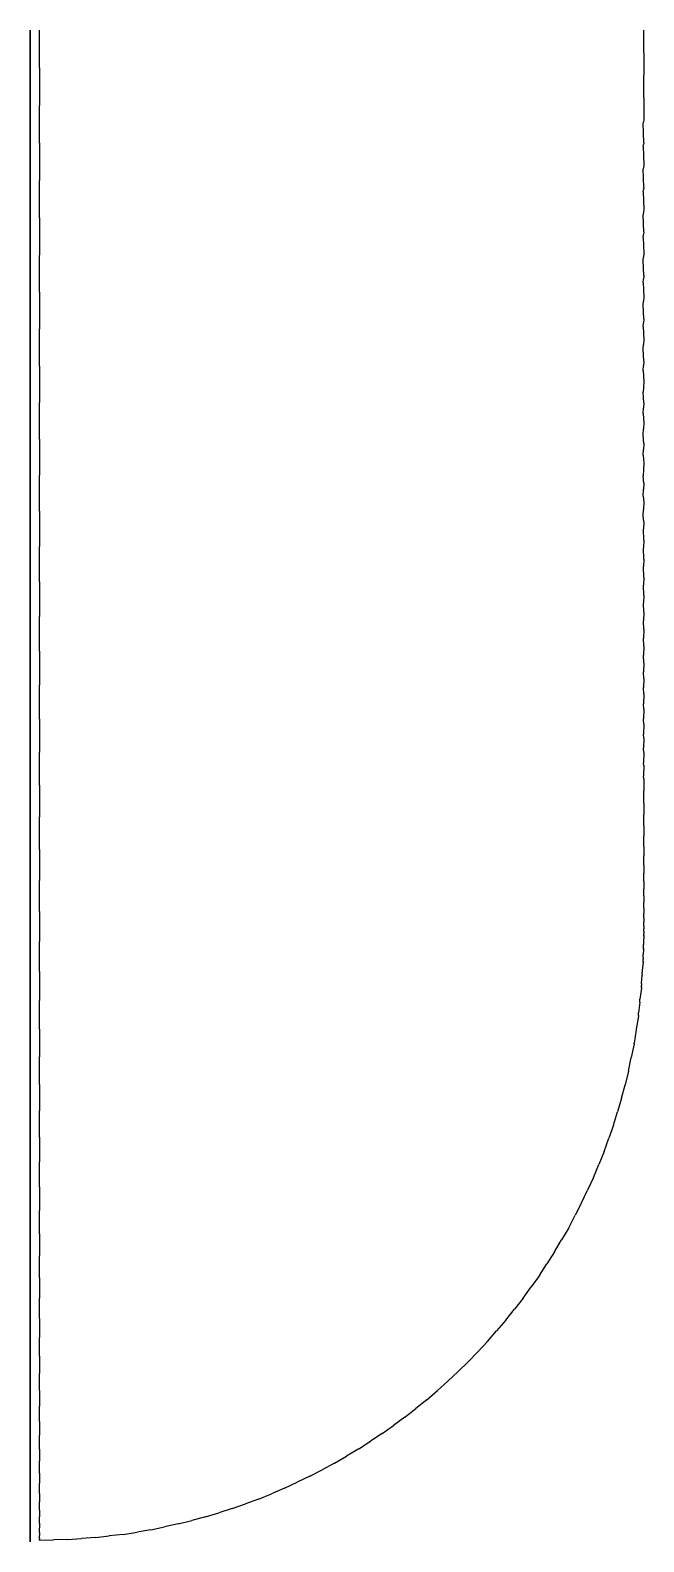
# Model space of a CAD drawing. Header units: metres. Extents: x 64 to 540, y -564 to -64.
# Drawn here: x 198.95 to 214.18, y -518.88 to -481.34 of the extents above; entities that cross this region are included whole.
import ezdxf

# ---------------------------------------------------------------- set-up
doc = ezdxf.new("R2010")
doc.units = ezdxf.units.M

msp = doc.modelspace()

# ---------------------------------------------------------------- linework, layer by layer
for p, q in [((198.952, -481.337), (198.952, -481.564)), ((198.952, -481.564), (198.952, -481.337)), ((198.952, -481.337), (198.952, -482.238)), ((198.952, -482.238), (198.952, -481.337)), ((198.952, -481.564), (198.952, -481.711)), ((198.952, -481.711), (198.952, -481.564)), ((199.178, -482.271), (199.178, -481.337)), ((214.178, -481.897), (214.178, -481.337)), ((198.952, -481.711), (198.952, -481.856)), ((198.952, -481.938), (198.952, -481.711)), ((198.952, -481.856), (198.952, -482.084)), ((198.952, -482.084), (198.952, -481.938)), ((214.178, -481.897), (214.178, -482.458)), ((198.952, -482.084), (198.952, -482.238)), ((198.952, -482.312), (198.952, -482.084)), ((198.952, -482.238), (198.952, -482.458)), ((198.952, -482.238), (198.952, -482.312)), ((198.952, -482.312), (198.952, -482.238)), ((198.952, -482.458), (198.952, -482.312)), ((198.952, -482.312), (198.952, -483.208)), ((198.952, -483.208), (198.952, -482.312)), ((199.178, -482.271), (199.178, -483.205)), ((198.952, -482.458), (198.952, -482.603)), ((198.952, -482.684), (198.952, -482.458)), ((198.952, -482.603), (198.952, -482.83)), ((198.952, -482.83), (198.952, -482.684)), ((214.178, -483.018), (214.178, -482.458)), ((198.952, -482.83), (198.952, -482.975)), ((198.952, -483.056), (198.952, -482.83)), ((198.952, -482.975), (198.952, -483.202)), ((198.952, -483.202), (198.952, -483.056)), ((214.178, -483.018), (214.178, -483.576)), ((198.952, -483.202), (198.952, -483.427)), ((198.952, -483.427), (198.952, -483.202)), ((198.952, -483.208), (198.952, -483.24)), ((198.952, -483.24), (198.952, -483.208)), ((198.952, -483.24), (198.952, -484.142)), ((198.952, -484.142), (198.952, -483.24)), ((198.952, -483.427), (198.952, -483.571)), ((198.952, -483.571), (198.952, -483.427)), ((199.178, -484.139), (199.178, -483.205)), ((198.952, -483.571), (198.952, -483.797)), ((198.952, -483.797), (198.952, -483.571)), ((198.952, -483.797), (198.952, -483.941)), ((198.952, -483.941), (198.952, -483.797)), ((214.178, -483.576), (214.164, -483.64)), ((214.178, -484.134), (214.164, -483.64)), ((198.952, -483.941), (198.952, -484.084)), ((198.952, -484.165), (198.952, -483.941)), ((198.952, -484.084), (198.952, -484.308)), ((198.952, -484.142), (198.952, -485.04)), ((198.952, -485.04), (198.952, -484.142)), ((198.952, -484.308), (198.952, -484.165)), ((199.178, -484.139), (199.178, -485.069)), ((214.164, -484.215), (214.171, -484.174)), ((214.164, -484.215), (214.178, -484.689)), ((214.178, -484.134), (214.171, -484.174)), ((198.952, -484.308), (198.952, -484.451)), ((198.952, -484.531), (198.952, -484.308)), ((198.952, -484.451), (198.952, -484.674)), ((198.952, -484.674), (198.952, -484.531)), ((198.952, -484.674), (198.952, -484.895)), ((198.952, -484.895), (198.952, -484.674)), ((198.952, -484.895), (198.952, -485.04)), ((198.952, -485.04), (198.952, -484.895)), ((214.171, -484.745), (214.164, -484.785)), ((214.178, -485.244), (214.164, -484.785)), ((214.178, -484.689), (214.171, -484.745)), ((198.952, -485.04), (198.952, -485.258)), ((198.952, -485.258), (198.952, -485.04)), ((198.952, -485.04), (198.952, -485.072)), ((198.952, -485.072), (198.952, -485.04)), ((198.952, -485.072), (198.952, -485.974)), ((198.952, -485.974), (198.952, -485.072)), ((198.952, -485.258), (198.952, -485.399)), ((198.952, -485.399), (198.952, -485.258)), ((199.178, -485.999), (199.178, -485.069)), ((214.164, -485.356), (214.171, -485.3)), ((214.178, -485.244), (214.171, -485.3)), ((198.952, -485.399), (198.952, -485.539)), ((198.952, -485.617), (198.952, -485.399)), ((198.952, -485.539), (198.952, -485.757)), ((198.952, -485.757), (198.952, -485.617)), ((214.164, -485.356), (214.178, -485.793)), ((198.952, -485.757), (198.952, -485.896)), ((198.952, -485.974), (198.952, -485.757)), ((198.952, -485.896), (198.952, -486.114)), ((198.952, -486.114), (198.952, -485.974)), ((198.952, -485.974), (198.952, -486.038)), ((198.952, -486.038), (198.952, -485.974)), ((198.952, -486.038), (198.952, -486.931)), ((198.952, -486.931), (198.952, -486.038)), ((199.178, -485.999), (199.178, -486.924)), ((214.171, -485.85), (214.164, -485.921)), ((214.178, -486.343), (214.164, -485.921)), ((214.178, -485.793), (214.171, -485.85)), ((198.952, -486.114), (198.952, -486.251)), ((198.952, -486.251), (198.952, -486.114)), ((198.952, -486.251), (198.952, -486.465)), ((198.952, -486.465), (198.952, -486.251)), ((198.952, -486.465), (198.952, -486.602)), ((198.952, -486.602), (198.952, -486.465)), ((214.164, -486.487), (214.171, -486.415)), ((214.178, -486.343), (214.171, -486.415)), ((198.952, -486.602), (198.952, -486.817)), ((198.952, -486.817), (198.952, -486.602)), ((198.952, -486.817), (198.952, -487.027)), ((198.952, -487.027), (198.952, -486.817)), ((214.164, -486.487), (214.178, -486.887)), ((198.952, -486.931), (198.952, -486.963)), ((198.952, -486.963), (198.952, -486.931)), ((198.952, -486.963), (198.952, -487.855)), ((198.952, -487.855), (198.952, -486.963)), ((198.952, -487.027), (198.952, -487.161)), ((198.952, -487.161), (198.952, -487.027)), ((198.952, -487.161), (198.952, -487.371)), ((198.952, -487.371), (198.952, -487.161)), ((199.178, -487.848), (199.178, -486.924)), ((214.164, -487.046), (214.171, -486.974)), ((214.178, -487.43), (214.164, -487.046)), ((214.178, -486.887), (214.171, -486.974)), ((198.952, -487.371), (198.952, -487.506)), ((198.952, -487.506), (198.952, -487.371)), ((198.952, -487.506), (198.952, -487.711)), ((198.952, -487.711), (198.952, -487.506)), ((214.164, -487.606), (214.171, -487.518)), ((214.178, -487.43), (214.171, -487.518)), ((198.952, -487.711), (198.952, -487.843)), ((198.952, -487.843), (198.952, -487.711)), ((198.952, -487.843), (198.952, -488.048)), ((198.952, -488.048), (198.952, -487.843)), ((198.952, -487.855), (198.952, -488.74)), ((198.952, -488.74), (198.952, -487.855)), ((199.178, -487.848), (199.178, -488.765)), ((214.164, -487.606), (214.178, -487.966)), ((214.178, -487.966), (214.171, -488.069)), ((198.952, -488.048), (198.952, -488.18)), ((198.952, -488.18), (198.952, -488.048)), ((198.952, -488.18), (198.952, -488.38)), ((198.952, -488.38), (198.952, -488.18)), ((214.164, -488.157), (214.171, -488.069)), ((214.178, -488.503), (214.164, -488.157)), ((198.952, -488.38), (198.952, -488.508)), ((198.952, -488.508), (198.952, -488.38)), ((198.952, -488.508), (198.952, -488.708)), ((198.952, -488.708), (198.952, -488.508)), ((198.952, -488.708), (198.952, -488.837)), ((198.952, -488.837), (198.952, -488.708)), ((214.164, -488.708), (214.171, -488.605)), ((214.164, -488.708), (214.178, -489.03)), ((214.178, -488.503), (214.171, -488.605)), ((198.952, -488.74), (198.952, -488.772)), ((198.952, -488.772), (198.952, -488.74)), ((198.952, -488.772), (198.952, -489.663)), ((198.952, -489.663), (198.952, -488.772)), ((198.952, -488.837), (198.952, -488.961)), ((198.952, -489.031), (198.952, -488.837)), ((198.952, -488.961), (198.952, -489.156)), ((198.952, -489.156), (198.952, -489.031)), ((199.178, -489.681), (199.178, -488.765)), ((214.178, -489.03), (214.171, -489.148)), ((198.952, -489.156), (198.952, -489.28)), ((198.952, -489.35), (198.952, -489.156)), ((198.952, -489.28), (198.952, -489.475)), ((198.952, -489.475), (198.952, -489.35)), ((198.952, -489.475), (198.952, -489.663)), ((198.952, -489.663), (198.952, -489.475)), ((214.164, -489.251), (214.171, -489.148)), ((214.178, -489.557), (214.164, -489.251)), ((198.952, -489.663), (198.952, -489.784)), ((198.952, -489.784), (198.952, -489.663)), ((198.952, -489.663), (198.952, -489.723)), ((198.952, -489.723), (198.952, -489.663)), ((198.952, -489.723), (198.952, -490.598)), ((198.952, -490.598), (198.952, -489.723)), ((198.952, -489.784), (198.952, -489.972)), ((198.952, -489.972), (198.952, -489.784)), ((199.178, -489.681), (199.178, -490.587)), ((214.164, -489.793), (214.171, -489.675)), ((214.164, -489.793), (214.178, -490.074)), ((214.178, -489.557), (214.171, -489.675)), ((198.952, -489.972), (198.952, -490.093)), ((198.952, -490.093), (198.952, -489.972)), ((198.952, -490.093), (198.952, -490.209)), ((198.952, -490.274), (198.952, -490.093)), ((198.952, -490.209), (198.952, -490.391)), ((214.171, -490.207), (214.164, -490.325)), ((214.178, -490.074), (214.171, -490.207)), ((198.952, -490.391), (198.952, -490.274)), ((198.952, -490.391), (198.952, -490.507)), ((198.952, -490.572), (198.952, -490.391)), ((198.952, -490.507), (198.952, -490.689)), ((198.952, -490.689), (198.952, -490.572)), ((198.952, -490.598), (198.952, -490.629)), ((198.952, -490.629), (198.952, -490.598)), ((199.178, -491.493), (199.178, -490.587)), ((214.178, -490.591), (214.164, -490.325)), ((214.178, -490.591), (214.171, -490.723)), ((198.952, -490.629), (198.952, -491.504)), ((198.952, -491.504), (198.952, -490.629)), ((198.952, -490.689), (198.952, -490.801)), ((198.952, -490.864), (198.952, -490.689)), ((198.952, -490.801), (198.952, -490.975)), ((198.952, -490.975), (198.952, -490.864)), ((198.952, -490.975), (198.952, -491.087)), ((198.952, -491.15), (198.952, -490.975)), ((214.164, -490.856), (214.171, -490.723)), ((214.164, -490.856), (214.178, -491.096)), ((198.952, -491.087), (198.952, -491.262)), ((198.952, -491.262), (198.952, -491.15)), ((198.952, -491.262), (198.952, -491.369)), ((198.952, -491.429), (198.952, -491.262)), ((214.164, -491.376), (214.171, -491.243)), ((214.178, -491.096), (214.171, -491.229)), ((214.171, -491.229), (214.171, -491.243)), ((198.952, -491.369), (198.952, -491.536)), ((198.952, -491.536), (198.952, -491.429)), ((198.952, -491.504), (198.952, -492.366)), ((198.952, -492.366), (198.952, -491.504)), ((198.952, -491.536), (198.952, -491.643)), ((198.952, -491.703), (198.952, -491.536)), ((198.952, -491.643), (198.952, -491.81)), ((198.952, -491.81), (198.952, -491.703)), ((199.178, -491.493), (199.178, -492.386)), ((214.178, -491.601), (214.164, -491.376)), ((214.178, -491.601), (214.171, -491.749)), ((198.952, -491.81), (198.952, -491.912)), ((198.952, -491.912), (198.952, -491.81)), ((198.952, -491.912), (198.952, -492.071)), ((198.952, -492.071), (198.952, -491.912)), ((198.952, -492.071), (198.952, -492.173)), ((198.952, -492.173), (198.952, -492.071)), ((214.164, -491.896), (214.171, -491.749)), ((214.164, -491.896), (214.178, -492.094)), ((214.178, -492.094), (214.171, -492.241)), ((198.952, -492.173), (198.952, -492.332)), ((198.952, -492.332), (198.952, -492.173)), ((198.952, -492.332), (198.952, -492.483)), ((198.952, -492.429), (198.952, -492.332)), ((198.952, -492.366), (198.952, -492.397)), ((198.952, -492.397), (198.952, -492.366)), ((198.952, -492.397), (198.952, -493.26)), ((198.952, -493.26), (198.952, -492.397)), ((198.952, -492.58), (198.952, -492.429)), ((198.952, -492.483), (198.952, -492.58)), ((199.178, -493.28), (199.178, -492.386)), ((214.171, -492.256), (214.164, -492.403)), ((214.178, -492.587), (214.164, -492.403)), ((214.171, -492.241), (214.171, -492.256)), ((198.952, -492.58), (198.952, -492.731)), ((198.952, -492.676), (198.952, -492.58)), ((198.952, -492.827), (198.952, -492.676)), ((198.952, -492.731), (198.952, -492.827)), ((198.952, -492.827), (198.952, -492.969)), ((198.952, -492.918), (198.952, -492.827)), ((214.164, -492.91), (214.171, -492.748)), ((214.178, -492.587), (214.171, -492.748)), ((198.952, -493.06), (198.952, -492.918)), ((198.952, -492.969), (198.952, -493.06)), ((198.952, -493.06), (198.952, -493.202)), ((198.952, -493.151), (198.952, -493.06)), ((198.952, -493.294), (198.952, -493.151)), ((198.952, -493.202), (198.952, -493.294)), ((214.164, -492.91), (214.178, -493.065)), ((214.178, -493.065), (214.171, -493.227)), ((214.171, -493.227), (214.171, -493.241)), ((198.952, -493.26), (198.952, -493.325)), ((198.952, -493.325), (198.952, -493.26)), ((198.952, -493.294), (198.952, -493.379)), ((198.952, -493.379), (198.952, -493.294)), ((198.952, -493.325), (198.952, -494.173)), ((198.952, -494.173), (198.952, -493.325)), ((198.952, -493.379), (198.952, -493.512)), ((198.952, -493.512), (198.952, -493.379)), ((198.952, -493.512), (198.952, -493.597)), ((198.952, -493.597), (198.952, -493.512)), ((198.952, -493.597), (198.952, -493.73)), ((198.952, -493.73), (198.952, -493.597)), ((199.178, -493.28), (199.178, -494.158)), ((214.164, -493.402), (214.171, -493.241)), ((214.178, -493.544), (214.164, -493.402)), ((214.178, -493.544), (214.171, -493.719)), ((198.952, -493.73), (198.952, -493.854)), ((198.952, -493.854), (198.952, -493.73)), ((198.952, -493.854), (198.952, -493.933)), ((198.952, -493.933), (198.952, -493.854)), ((198.952, -493.933), (198.952, -494.057)), ((198.952, -494.057), (198.952, -493.933)), ((214.178, -494.007), (214.171, -493.719)), ((198.952, -494.057), (198.952, -494.136)), ((198.952, -494.136), (198.952, -494.057)), ((198.952, -494.136), (198.952, -494.209)), ((198.952, -494.209), (198.952, -494.136)), ((198.952, -494.173), (198.952, -494.209)), ((198.952, -494.209), (198.952, -494.173)), ((198.952, -494.209), (198.952, -494.323)), ((198.952, -494.323), (198.952, -494.209)), ((198.952, -494.209), (198.952, -495.051)), ((198.952, -495.051), (198.952, -494.209)), ((198.952, -494.323), (198.952, -494.396)), ((198.952, -494.396), (198.952, -494.323)), ((199.178, -495.037), (199.178, -494.158)), ((214.178, -494.007), (214.171, -494.183)), ((214.171, -494.183), (214.171, -494.196)), ((214.178, -494.471), (214.171, -494.196)), ((198.952, -494.396), (198.952, -494.51)), ((198.952, -494.51), (198.952, -494.396)), ((198.952, -494.51), (198.952, -494.577)), ((198.952, -494.577), (198.952, -494.51)), ((198.952, -494.577), (198.952, -494.68)), ((198.952, -494.68), (198.952, -494.577)), ((198.952, -494.68), (198.952, -494.747)), ((198.952, -494.747), (198.952, -494.68)), ((214.178, -494.471), (214.171, -494.659)), ((214.178, -494.918), (214.171, -494.659)), ((198.952, -494.747), (198.952, -494.851)), ((198.952, -494.851), (198.952, -494.747)), ((198.952, -494.851), (198.952, -494.911)), ((198.952, -494.945), (198.952, -494.851)), ((198.952, -494.911), (198.952, -495.005)), ((198.952, -495.005), (198.952, -494.945)), ((198.952, -495.005), (198.952, -495.065)), ((198.952, -495.099), (198.952, -495.005)), ((198.952, -495.051), (198.952, -495.883)), ((198.952, -495.883), (198.952, -495.051)), ((198.952, -495.065), (198.952, -495.159)), ((198.952, -495.159), (198.952, -495.099)), ((199.178, -495.037), (199.178, -495.898)), ((214.178, -494.918), (214.171, -495.119)), ((198.952, -495.159), (198.952, -495.242)), ((198.952, -495.212), (198.952, -495.159)), ((198.952, -495.295), (198.952, -495.212)), ((198.952, -495.242), (198.952, -495.295)), ((198.952, -495.295), (198.952, -495.379)), ((198.952, -495.349), (198.952, -495.295)), ((198.952, -495.432), (198.952, -495.349)), ((198.952, -495.379), (198.952, -495.432)), ((198.952, -495.432), (198.952, -495.478)), ((198.952, -495.505), (198.952, -495.432)), ((198.952, -495.478), (198.952, -495.551)), ((214.178, -495.365), (214.171, -495.119)), ((214.178, -495.365), (214.171, -495.567)), ((198.952, -495.551), (198.952, -495.505)), ((198.952, -495.551), (198.952, -495.598)), ((198.952, -495.624), (198.952, -495.551)), ((198.952, -495.598), (198.952, -495.67)), ((198.952, -495.67), (198.952, -495.624)), ((198.952, -495.67), (198.952, -495.71)), ((198.952, -495.71), (198.952, -495.67)), ((198.952, -495.71), (198.952, -495.771)), ((198.952, -495.771), (198.952, -495.71)), ((198.952, -495.771), (198.952, -495.811)), ((198.952, -495.811), (198.952, -495.771)), ((198.952, -495.811), (198.952, -495.873)), ((198.952, -495.873), (198.952, -495.811)), ((214.178, -495.795), (214.171, -495.567)), ((214.178, -495.795), (214.171, -495.996)), ((198.952, -495.873), (198.952, -495.905)), ((198.952, -495.905), (198.952, -495.873)), ((198.952, -495.883), (198.952, -495.913)), ((198.952, -495.913), (198.952, -495.883)), ((198.952, -495.905), (198.952, -495.956)), ((198.952, -495.956), (198.952, -495.905)), ((198.952, -495.913), (198.952, -496.745)), ((198.952, -496.745), (198.952, -495.913)), ((198.952, -495.956), (198.952, -495.988)), ((198.952, -495.988), (198.952, -495.956)), ((198.952, -495.988), (198.952, -496.039)), ((198.952, -496.039), (198.952, -495.988)), ((198.952, -496.039), (198.952, -496.079)), ((198.952, -496.079), (198.952, -496.039)), ((198.952, -496.079), (198.952, -496.104)), ((198.952, -496.104), (198.952, -496.079)), ((198.952, -496.104), (198.952, -496.144)), ((198.952, -496.144), (198.952, -496.104)), ((198.952, -496.144), (198.952, -496.169)), ((198.952, -496.169), (198.952, -496.144)), ((198.952, -496.169), (198.952, -496.197)), ((198.952, -496.187), (198.952, -496.169)), ((198.952, -496.216), (198.952, -496.187)), ((198.952, -496.197), (198.952, -496.216)), ((198.952, -496.216), (198.952, -496.244)), ((198.952, -496.234), (198.952, -496.216)), ((198.952, -496.262), (198.952, -496.234)), ((199.178, -496.76), (199.178, -495.898)), ((214.171, -495.996), (214.171, -496.009)), ((214.178, -496.224), (214.171, -496.009)), ((214.178, -496.224), (214.171, -496.438)), ((198.952, -496.244), (198.952, -496.262)), ((198.952, -496.262), (198.952, -496.279)), ((198.952, -496.279), (198.952, -496.262)), ((198.952, -496.279), (198.952, -496.29)), ((198.952, -496.29), (198.952, -496.279)), ((198.952, -496.29), (198.952, -496.307)), ((198.952, -496.307), (198.952, -496.29)), ((198.952, -496.307), (198.952, -496.327)), ((198.952, -496.327), (198.952, -496.307)), ((198.952, -496.327), (198.952, -496.337)), ((198.952, -496.337), (198.952, -496.327)), ((214.178, -496.636), (214.171, -496.438)), ((198.952, -496.745), (198.952, -496.807)), ((198.952, -496.807), (198.952, -496.745)), ((198.952, -496.807), (198.952, -497.62)), ((198.952, -497.62), (198.952, -496.807)), ((199.178, -496.76), (199.178, -497.602)), ((214.178, -496.636), (214.171, -496.861)), ((214.178, -497.047), (214.171, -496.861)), ((214.178, -497.047), (214.171, -497.273)), ((214.178, -497.439), (214.171, -497.273)), ((198.952, -497.62), (198.952, -497.649)), ((198.952, -497.649), (198.952, -497.62)), ((198.952, -497.649), (198.952, -498.463)), ((198.952, -498.463), (198.952, -497.649)), ((199.178, -498.444), (199.178, -497.602)), ((214.178, -497.439), (214.171, -497.664)), ((214.178, -497.83), (214.171, -497.664)), ((214.178, -497.83), (214.171, -498.067)), ((214.178, -498.201), (214.171, -498.067)), ((198.952, -498.463), (198.952, -499.255)), ((198.952, -499.255), (198.952, -498.463)), ((199.178, -498.444), (199.178, -499.266)), ((214.178, -498.201), (214.171, -498.438)), ((214.171, -498.449), (214.171, -498.438)), ((214.178, -498.573), (214.171, -498.449)), ((214.178, -498.573), (214.171, -498.82)), ((214.178, -498.922), (214.171, -498.82)), ((214.178, -498.922), (214.171, -499.17)), ((214.178, -499.272), (214.171, -499.17)), ((198.952, -499.255), (198.952, -499.284)), ((198.952, -499.284), (198.952, -499.255)), ((198.952, -499.284), (198.952, -500.076)), ((198.952, -500.076), (198.952, -499.284)), ((199.178, -500.087), (199.178, -499.266)), ((214.178, -499.272), (214.171, -499.53)), ((214.178, -499.599), (214.171, -499.53)), ((214.178, -499.599), (214.171, -499.857)), ((214.178, -499.927), (214.171, -499.857)), ((214.178, -499.927), (214.178, -500.231)), ((198.952, -500.076), (198.952, -500.136)), ((198.952, -500.136), (198.952, -500.076)), ((198.952, -500.136), (198.952, -500.906)), ((198.952, -500.906), (198.952, -500.136)), ((199.178, -500.087), (199.178, -500.884)), ((214.178, -500.536), (214.178, -500.231)), ((214.178, -500.536), (214.178, -500.816)), ((198.952, -500.906), (198.952, -500.934)), ((198.952, -500.934), (198.952, -500.906)), ((198.952, -500.934), (198.952, -501.704)), ((198.952, -501.704), (198.952, -500.934)), ((199.178, -501.682), (199.178, -500.884)), ((214.178, -501.097), (214.178, -500.816)), ((214.178, -501.097), (214.178, -501.352)), ((214.178, -501.608), (214.178, -501.352)), ((198.952, -501.704), (198.952, -502.449)), ((198.952, -502.449), (198.952, -501.704)), ((199.178, -501.682), (199.178, -502.454)), ((214.178, -501.608), (214.178, -501.839)), ((214.178, -502.07), (214.178, -501.839)), ((214.178, -502.07), (214.178, -502.275)), ((198.952, -502.449), (198.952, -502.476)), ((198.952, -502.476), (198.952, -502.449)), ((198.952, -502.476), (198.952, -503.222)), ((198.952, -503.222), (198.952, -502.476)), ((199.178, -503.227), (199.178, -502.454)), ((214.178, -502.48), (214.178, -502.275)), ((214.178, -502.48), (214.178, -502.658)), ((214.178, -502.837), (214.178, -502.658)), ((214.178, -502.837), (214.178, -502.989)), ((214.178, -503.141), (214.178, -502.989)), ((198.952, -503.222), (198.952, -503.278)), ((198.952, -503.278), (198.952, -503.222)), ((198.952, -503.278), (198.952, -503.997)), ((198.952, -503.997), (198.952, -503.278)), ((199.178, -503.227), (199.178, -503.972)), ((214.178, -503.141), (214.178, -503.266)), ((214.178, -503.39), (214.178, -503.266)), ((214.178, -503.39), (214.178, -503.488)), ((214.178, -503.585), (214.178, -503.488)), ((214.178, -503.585), (214.178, -503.655)), ((214.178, -503.725), (214.178, -503.655)), ((214.178, -503.725), (214.178, -503.767)), ((198.952, -503.997), (198.952, -504.023)), ((198.952, -504.023), (198.952, -503.997)), ((198.952, -504.023), (198.952, -504.742)), ((198.952, -504.742), (198.952, -504.023)), ((199.178, -504.717), (199.178, -503.972)), ((214.178, -503.837), (214.171, -503.975)), ((214.171, -503.975), (214.171, -504.046)), ((214.171, -504.088), (214.171, -504.046)), ((214.171, -504.131), (214.171, -504.088)), ((214.178, -503.809), (214.178, -503.767)), ((214.178, -503.809), (214.178, -503.823)), ((214.178, -503.837), (214.178, -503.823)), ((214.164, -504.483), (214.143, -504.689)), ((214.171, -504.16), (214.164, -504.296)), ((214.164, -504.368), (214.164, -504.296)), ((214.164, -504.368), (214.164, -504.411)), ((214.164, -504.454), (214.164, -504.411)), ((214.164, -504.454), (214.164, -504.468)), ((214.164, -504.483), (214.164, -504.468)), ((214.171, -504.131), (214.171, -504.145)), ((214.171, -504.16), (214.171, -504.145)), ((198.952, -504.742), (198.952, -505.434)), ((198.952, -505.434), (198.952, -504.742)), ((199.178, -504.717), (199.178, -505.434)), ((214.123, -505.01), (214.143, -504.805)), ((214.143, -504.689), (214.143, -504.733)), ((214.143, -504.776), (214.143, -504.733)), ((214.143, -504.791), (214.143, -504.776)), ((214.143, -504.791), (214.143, -504.805)), ((214.123, -505.128), (214.085, -505.4)), ((214.123, -505.01), (214.123, -505.054)), ((214.123, -505.098), (214.123, -505.054)), ((214.123, -505.098), (214.123, -505.113)), ((214.123, -505.128), (214.123, -505.113)), ((198.952, -505.434), (198.952, -505.458)), ((198.952, -505.458), (198.952, -505.434)), ((198.952, -505.458), (198.952, -506.15)), ((198.952, -506.15), (198.952, -505.458)), ((199.178, -506.15), (199.178, -505.434)), ((214.085, -505.474), (214.047, -505.744)), ((214.085, -505.444), (214.085, -505.4)), ((214.085, -505.459), (214.085, -505.444)), ((214.085, -505.474), (214.085, -505.459)), ((214.047, -505.82), (213.993, -506.148)), ((214.047, -505.789), (214.047, -505.744)), ((214.047, -505.789), (214.047, -505.804)), ((214.047, -505.82), (214.047, -505.804)), ((198.952, -506.15), (198.952, -506.201)), ((198.952, -506.201), (198.952, -506.15)), ((198.952, -506.201), (198.952, -506.863)), ((198.952, -506.863), (198.952, -506.201)), ((199.178, -506.15), (199.178, -506.835)), ((213.993, -506.163), (213.939, -506.491)), ((213.993, -506.148), (213.993, -506.163)), ((213.939, -506.507), (213.869, -506.848)), ((213.939, -506.507), (213.939, -506.491)), ((198.952, -506.863), (198.952, -506.887)), ((198.952, -506.887), (198.952, -506.863)), ((198.952, -506.887), (198.952, -507.548)), ((198.952, -507.548), (198.952, -506.887)), ((199.178, -507.52), (199.178, -506.835)), ((213.799, -507.189), (213.869, -506.848)), ((213.799, -507.189), (213.713, -507.526)), ((198.952, -507.548), (198.952, -508.178)), ((198.952, -508.178), (198.952, -507.548)), ((199.178, -507.52), (199.178, -508.173)), ((213.628, -507.863), (213.526, -508.196)), ((213.628, -507.863), (213.713, -507.526)), ((198.952, -508.178), (198.952, -508.201)), ((198.952, -508.201), (198.952, -508.178)), ((198.952, -508.201), (198.952, -508.831)), ((198.952, -508.831), (198.952, -508.201)), ((199.178, -508.826), (199.178, -508.173)), ((213.425, -508.529), (213.526, -508.196)), ((213.425, -508.529), (213.309, -508.857)), ((198.952, -508.831), (198.952, -508.878)), ((198.952, -508.878), (198.952, -508.831)), ((198.952, -508.878), (198.952, -509.475)), ((198.952, -509.475), (198.952, -508.878)), ((199.178, -508.826), (199.178, -509.445)), ((213.192, -509.185), (213.309, -508.857)), ((213.192, -509.185), (213.061, -509.507)), ((198.952, -509.475), (198.952, -509.497)), ((198.952, -509.497), (198.952, -509.475)), ((198.952, -509.497), (198.952, -510.094)), ((198.952, -510.094), (198.952, -509.497)), ((199.178, -510.063), (199.178, -509.445)), ((212.929, -509.829), (213.061, -509.507)), ((198.952, -510.094), (198.952, -510.656)), ((198.952, -510.656), (198.952, -510.094)), ((199.178, -510.063), (199.178, -510.646)), ((212.929, -509.829), (212.783, -510.145)), ((212.637, -510.46), (212.476, -510.769)), ((212.637, -510.46), (212.783, -510.145)), ((198.952, -510.656), (198.952, -510.677)), ((198.952, -510.677), (198.952, -510.656)), ((198.952, -510.677), (198.952, -511.239)), ((198.952, -511.239), (198.952, -510.677)), ((199.178, -511.229), (199.178, -510.646)), ((212.315, -511.077), (212.476, -510.769)), ((198.952, -511.239), (198.952, -511.281)), ((198.952, -511.281), (198.952, -511.239)), ((199.178, -511.229), (199.178, -511.775)), ((212.315, -511.077), (212.14, -511.378)), ((198.952, -511.281), (198.952, -511.808)), ((198.952, -511.808), (198.952, -511.281)), ((211.965, -511.679), (212.14, -511.378)), ((198.952, -511.808), (198.952, -511.827)), ((198.952, -511.827), (198.952, -511.808)), ((198.952, -511.827), (198.952, -512.353)), ((198.952, -512.353), (198.952, -511.827)), ((199.178, -512.321), (199.178, -511.775)), ((211.588, -512.263), (211.776, -511.971)), ((211.965, -511.679), (211.776, -511.971)), ((198.952, -512.353), (198.952, -512.843)), ((198.952, -512.843), (198.952, -512.353)), ((199.178, -512.321), (199.178, -512.828)), ((211.588, -512.263), (211.385, -512.546)), ((211.183, -512.83), (211.385, -512.546)), ((198.952, -512.843), (198.952, -512.861)), ((198.952, -512.861), (198.952, -512.843)), ((198.952, -512.861), (198.952, -513.35)), ((198.952, -513.35), (198.952, -512.861)), ((199.178, -513.335), (199.178, -512.828)), ((210.753, -513.377), (210.968, -513.103)), ((211.183, -512.83), (210.968, -513.103)), ((198.952, -513.35), (198.952, -513.386)), ((198.952, -513.386), (198.952, -513.35)), ((198.952, -513.386), (198.952, -513.837)), ((198.952, -513.837), (198.952, -513.386)), ((199.178, -513.335), (199.178, -513.802)), ((210.753, -513.377), (210.526, -513.64)), ((198.952, -513.837), (198.952, -513.854)), ((198.952, -513.854), (198.952, -513.837)), ((198.952, -513.854), (198.952, -514.305)), ((198.952, -514.305), (198.952, -513.854)), ((199.178, -514.27), (199.178, -513.802)), ((210.299, -513.903), (210.526, -513.64)), ((209.82, -514.408), (210.059, -514.156)), ((210.299, -513.903), (210.059, -514.156)), ((198.952, -514.305), (198.952, -514.717)), ((198.952, -514.717), (198.952, -514.305)), ((199.178, -514.27), (199.178, -514.696)), ((209.82, -514.408), (209.569, -514.649)), ((198.952, -514.717), (198.952, -514.731)), ((198.952, -514.731), (198.952, -514.717)), ((198.952, -514.731), (198.952, -515.143)), ((198.952, -515.143), (198.952, -514.731)), ((199.178, -515.123), (199.178, -514.696)), ((209.318, -514.89), (209.056, -515.12)), ((209.318, -514.89), (209.569, -514.649)), ((198.952, -515.143), (198.952, -515.173)), ((198.952, -515.173), (198.952, -515.143)), ((198.952, -515.173), (198.952, -515.557)), ((198.952, -515.557), (198.952, -515.173)), ((199.178, -515.123), (199.178, -515.507)), ((208.794, -515.349), (208.522, -515.565)), ((208.794, -515.349), (209.056, -515.12)), ((198.952, -515.557), (198.952, -515.929)), ((198.952, -515.929), (198.952, -515.557)), ((199.178, -515.892), (199.178, -515.507)), ((208.25, -515.782), (208.522, -515.565)), ((198.952, -515.929), (198.952, -516.258)), ((198.952, -516.258), (198.952, -515.929)), ((199.178, -515.892), (199.178, -516.233)), ((207.686, -516.19), (207.968, -515.986)), ((208.25, -515.782), (207.968, -515.986)), ((198.952, -516.258), (198.952, -516.27)), ((198.952, -516.27), (198.952, -516.258)), ((198.952, -516.27), (198.952, -516.6)), ((198.952, -516.6), (198.952, -516.27)), ((199.178, -516.575), (199.178, -516.233)), ((207.104, -516.571), (207.395, -516.381)), ((207.686, -516.19), (207.395, -516.381)), ((198.952, -516.6), (198.952, -516.623)), ((198.952, -516.623), (198.952, -516.6)), ((198.952, -516.623), (198.952, -516.921)), ((198.952, -516.921), (198.952, -516.623)), ((199.178, -516.575), (199.178, -516.873)), ((199.178, -517.171), (199.178, -516.873)), ((206.505, -516.925), (206.805, -516.748)), ((207.104, -516.571), (206.805, -516.748)), ((198.952, -516.921), (198.952, -517.209)), ((198.952, -517.209), (198.952, -516.921)), ((198.952, -517.209), (198.952, -517.462)), ((198.952, -517.462), (198.952, -517.209)), ((199.178, -517.171), (199.178, -517.424)), ((205.89, -517.251), (205.576, -517.399)), ((205.89, -517.251), (206.198, -517.088)), ((206.505, -516.925), (206.198, -517.088)), ((198.952, -517.462), (198.952, -517.706)), ((198.952, -517.706), (198.952, -517.462)), ((199.178, -517.677), (199.178, -517.424)), ((205.261, -517.548), (204.94, -517.682)), ((205.261, -517.548), (205.576, -517.399)), ((198.952, -517.706), (198.952, -517.723)), ((198.952, -517.723), (198.952, -517.706)), ((198.952, -517.723), (198.952, -517.924)), ((198.952, -517.924), (198.952, -517.723)), ((198.952, -517.924), (198.952, -517.931)), ((198.952, -517.931), (198.952, -517.924)), ((198.952, -517.931), (198.952, -518.132)), ((198.952, -518.132), (198.952, -517.931)), ((199.178, -517.677), (199.178, -517.885)), ((199.178, -518.093), (199.178, -517.885)), ((203.964, -518.052), (204.291, -517.934)), ((204.618, -517.815), (204.291, -517.934)), ((204.618, -517.815), (204.94, -517.682)), ((198.952, -518.132), (198.952, -518.289)), ((198.952, -518.289), (198.952, -518.132)), ((198.952, -518.289), (198.952, -518.294)), ((198.952, -518.294), (198.952, -518.289)), ((198.952, -518.294), (198.952, -518.451)), ((198.952, -518.451), (198.952, -518.294)), ((199.178, -518.093), (199.178, -518.255)), ((199.178, -518.418), (199.178, -518.255)), ((202.627, -518.435), (202.963, -518.347)), ((203.3, -518.259), (202.963, -518.347)), ((203.3, -518.259), (203.632, -518.156)), ((203.964, -518.052), (203.632, -518.156)), ((198.952, -518.451), (198.952, -518.461)), ((198.952, -518.461), (198.952, -518.451)), ((198.952, -518.461), (198.952, -518.574)), ((198.952, -518.574), (198.952, -518.461)), ((198.952, -518.574), (198.952, -518.578)), ((198.952, -518.578), (198.952, -518.574)), ((198.952, -518.578), (198.952, -518.69)), ((198.952, -518.69), (198.952, -518.578)), ((198.952, -518.69), (198.952, -518.76)), ((198.952, -518.76), (198.952, -518.69)), ((199.178, -518.418), (199.178, -518.534)), ((199.178, -518.65), (199.178, -518.534)), ((199.178, -518.65), (199.178, -518.72)), ((199.178, -518.79), (199.178, -518.72)), ((200.568, -518.772), (200.914, -518.732)), ((201.259, -518.692), (200.914, -518.732)), ((201.259, -518.692), (201.603, -518.635)), ((201.946, -518.579), (201.603, -518.635)), ((201.946, -518.579), (202.286, -518.507)), ((202.627, -518.435), (202.286, -518.507)), ((198.952, -518.76), (198.952, -518.827)), ((198.952, -518.827), (198.952, -518.76)), ((198.952, -518.827), (198.952, -518.831)), ((198.952, -518.831), (198.952, -518.827)), ((198.952, -518.831), (198.952, -518.854)), ((198.952, -518.854), (198.952, -518.831)), ((198.952, -518.854), (198.952, -518.876)), ((198.952, -518.876), (198.952, -518.854)), ((199.178, -518.79), (199.178, -518.813)), ((199.178, -518.837), (199.178, -518.813)), ((199.178, -518.837), (199.526, -518.828)), ((199.874, -518.82), (199.526, -518.828)), ((199.874, -518.82), (200.221, -518.796)), ((200.568, -518.772), (200.221, -518.796))]:
    msp.add_line(p, q)

doc.saveas('drawing.dxf')
